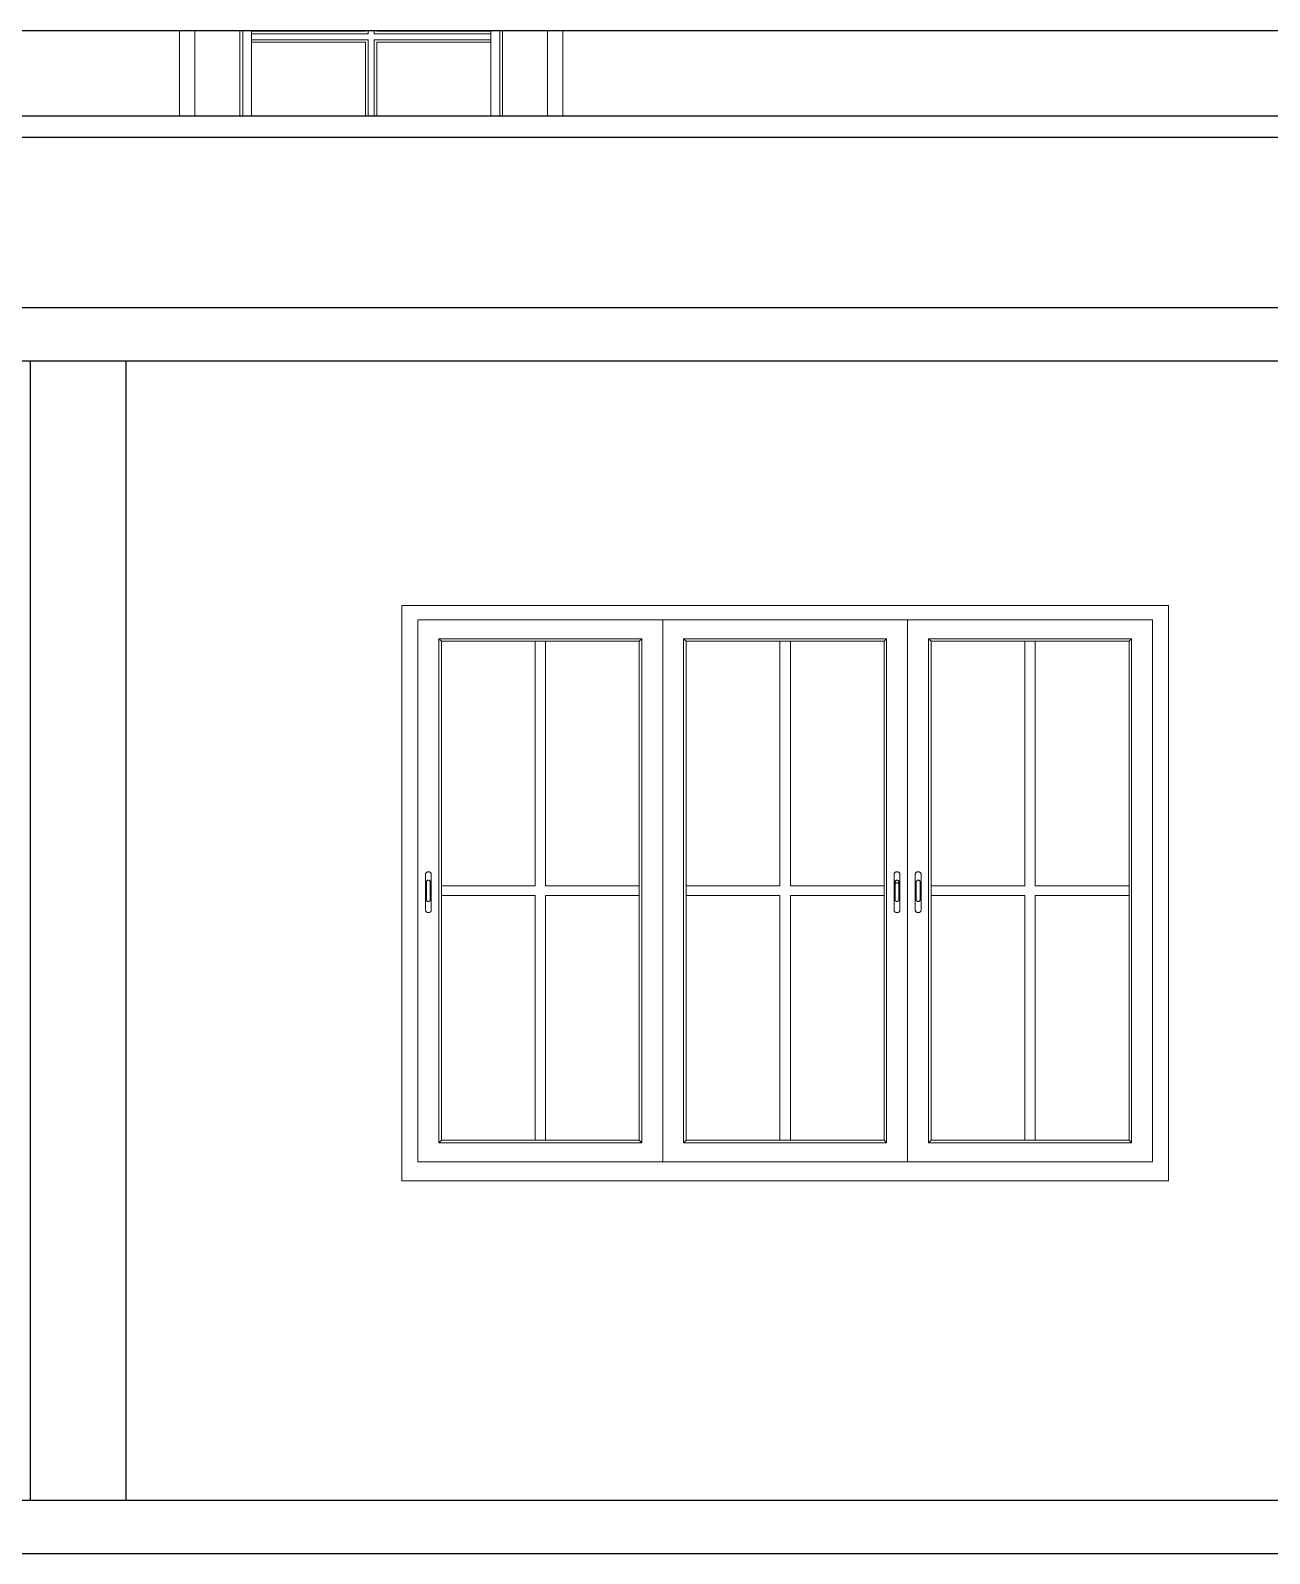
# Model space of a CAD drawing. Header units: inches. Extents: x -5096374 to -5070857, y -3259973 to -3243900.
# Drawn here: x -5079169.3 to -5079052.9, y -3259295.1 to -3259152.1 of the extents above; entities that cross this region are included whole.
import ezdxf

# ---------------------------------------------------------------- set-up
doc = ezdxf.new("R2010")
doc.units = ezdxf.units.IN
doc.header["$LTSCALE"] = 2
doc.header["$MEASUREMENT"] = 0
doc.layers.get('0').update_dxf_attribs({"linetype": 'CONTINUOUS'})
doc.layers.add('window', color=4, linetype='CONTINUOUS', lineweight=13)

msp = doc.modelspace()

# ---------------------------------------------------------------- linework, layer by layer
at = {"ltscale": 0.5}
for p, q in [((-5079359.2, -3259152.1), (-5078934.52, -3259152.1)), ((-5079359.2, -3259160.1), (-5078934.52, -3259160.1)), ((-5079359.2, -3259162.1), (-5078934.52, -3259162.1)), ((-5079364.11, -3259178.1), (-5078929.52, -3259178.1)), ((-5079364.11, -3259183.1), (-5078929.52, -3259183.1)), ((-5079169.28, -3259290.1), (-5079169.28, -3259183.1)), ((-5079160.28, -3259290.1), (-5079160.28, -3259183.1)), ((-5079337.28, -3259290.1), (-5078929.52, -3259290.1)), ((-5079337.28, -3259295.1), (-5078929.52, -3259295.1))]:
    msp.add_line(p, q, dxfattribs=at)
at = {"layer": 'window'}
for p, q in [((-5079155.28, -3259160.1), (-5079155.28, -3259152.1)), ((-5079153.84, -3259160.1), (-5079153.84, -3259152.1)), ((-5079149.61, -3259160.1), (-5079149.61, -3259152.1)), ((-5079149.35, -3259152.1), (-5079149.35, -3259160.1)), ((-5079148.53, -3259160.1), (-5079148.53, -3259152.1)), ((-5079137.82, -3259152.17), (-5079148.53, -3259152.17)), ((-5079148.53, -3259152.41), (-5079137.57, -3259152.41)), ((-5079137.57, -3259152.97), (-5079148.53, -3259152.97)), ((-5079137.82, -3259152.1), (-5079137.82, -3259152.17)), ((-5079137.57, -3259152.41), (-5079137.57, -3259152.1)), ((-5079137.57, -3259160.1), (-5079137.57, -3259152.97)), ((-5079136.99, -3259152.1), (-5079136.99, -3259152.41)), ((-5079136.99, -3259152.41), (-5079126.04, -3259152.41)), ((-5079126.04, -3259152.97), (-5079136.99, -3259152.97)), ((-5079136.99, -3259152.97), (-5079136.99, -3259160.1)), ((-5079136.74, -3259152.1), (-5079136.74, -3259152.17)), ((-5079126.04, -3259152.17), (-5079136.74, -3259152.17)), ((-5079126.04, -3259160.1), (-5079126.04, -3259152.1)), ((-5079125.21, -3259160.1), (-5079125.21, -3259152.1)), ((-5079124.96, -3259152.1), (-5079124.96, -3259160.1)), ((-5079120.73, -3259152.1), (-5079120.73, -3259160.1)), ((-5079119.28, -3259152.1), (-5079119.28, -3259160.1)), ((-5079137.82, -3259153.21), (-5079148.53, -3259153.21)), ((-5079137.82, -3259153.21), (-5079137.82, -3259160.1)), ((-5079126.04, -3259153.21), (-5079136.74, -3259153.21)), ((-5079136.74, -3259153.21), (-5079136.74, -3259160.1)), ((-5079134.4, -3259260.1), (-5079134.4, -3259206.1)), ((-5079062.4, -3259206.1), (-5079134.4, -3259206.1)), ((-5079062.4, -3259260.1), (-5079062.4, -3259206.1)), ((-5079132.9, -3259258.32), (-5079132.9, -3259207.43)), ((-5079063.9, -3259207.43), (-5079132.9, -3259207.43)), ((-5079109.9, -3259207.43), (-5079109.9, -3259258.32)), ((-5079086.9, -3259207.43), (-5079086.9, -3259258.32)), ((-5079063.9, -3259207.43), (-5079063.9, -3259258.32)), ((-5079130.94, -3259256.52), (-5079130.94, -3259209.23)), ((-5079130.94, -3259209.23), (-5079111.87, -3259209.23)), ((-5079130.69, -3259209.45), (-5079130.94, -3259209.23)), ((-5079130.69, -3259256.3), (-5079130.69, -3259209.45)), ((-5079112.11, -3259209.45), (-5079130.69, -3259209.45)), ((-5079121.89, -3259209.45), (-5079121.89, -3259232.42)), ((-5079120.91, -3259209.45), (-5079120.91, -3259232.42)), ((-5079112.11, -3259209.45), (-5079111.87, -3259209.23)), ((-5079112.11, -3259209.45), (-5079112.11, -3259256.3)), ((-5079111.87, -3259209.23), (-5079111.87, -3259256.52)), ((-5079088.87, -3259209.23), (-5079107.94, -3259209.23)), ((-5079107.94, -3259209.23), (-5079107.94, -3259256.52)), ((-5079107.69, -3259209.45), (-5079107.94, -3259209.23)), ((-5079107.69, -3259209.45), (-5079107.69, -3259256.3)), ((-5079107.69, -3259209.45), (-5079089.11, -3259209.45)), ((-5079098.89, -3259209.45), (-5079098.89, -3259232.42)), ((-5079097.91, -3259209.45), (-5079097.91, -3259232.42)), ((-5079089.11, -3259209.45), (-5079088.87, -3259209.23)), ((-5079089.11, -3259256.3), (-5079089.11, -3259209.45)), ((-5079088.87, -3259256.52), (-5079088.87, -3259209.23)), ((-5079084.94, -3259256.52), (-5079084.94, -3259209.23)), ((-5079084.94, -3259209.23), (-5079065.87, -3259209.23)), ((-5079084.69, -3259209.45), (-5079084.94, -3259209.23)), ((-5079084.69, -3259256.3), (-5079084.69, -3259209.45)), ((-5079066.11, -3259209.45), (-5079084.69, -3259209.45)), ((-5079075.89, -3259209.45), (-5079075.89, -3259232.42)), ((-5079074.91, -3259209.45), (-5079074.91, -3259232.42)), ((-5079066.11, -3259209.45), (-5079065.87, -3259209.23)), ((-5079066.11, -3259209.45), (-5079066.11, -3259256.3)), ((-5079065.87, -3259209.23), (-5079065.87, -3259256.52)), ((-5079132.18, -3259231.31), (-5079132.16, -3259231.24)), ((-5079132.18, -3259231.31), (-5079132.17, -3259231.27)), ((-5079132.18, -3259234.7), (-5079132.18, -3259231.31)), ((-5079132.17, -3259231.27), (-5079132.16, -3259231.24)), ((-5079132.16, -3259231.24), (-5079132.15, -3259231.21)), ((-5079132.15, -3259231.21), (-5079132.13, -3259231.18)), ((-5079132.1, -3259231.15), (-5079132.13, -3259231.18)), ((-5079132.07, -3259231.13), (-5079132.1, -3259231.15)), ((-5079132.07, -3259231.13), (-5079132.03, -3259231.11)), ((-5079131.99, -3259231.1), (-5079132.03, -3259231.11)), ((-5079131.95, -3259231.09), (-5079131.99, -3259231.1)), ((-5079131.91, -3259231.09), (-5079131.95, -3259231.09)), ((-5079131.87, -3259231.09), (-5079131.91, -3259231.09)), ((-5079131.87, -3259231.09), (-5079131.82, -3259231.1)), ((-5079131.82, -3259231.1), (-5079131.79, -3259231.11)), ((-5079131.79, -3259231.11), (-5079131.75, -3259231.13)), ((-5079131.75, -3259231.13), (-5079131.72, -3259231.15)), ((-5079131.72, -3259231.15), (-5079131.69, -3259231.18)), ((-5079131.67, -3259231.21), (-5079131.69, -3259231.18)), ((-5079131.65, -3259231.24), (-5079131.67, -3259231.21)), ((-5079131.64, -3259231.27), (-5079131.65, -3259231.24)), ((-5079131.64, -3259231.27), (-5079131.64, -3259231.31)), ((-5079131.64, -3259231.31), (-5079131.64, -3259234.7)), ((-5079088.16, -3259231.24), (-5079088.17, -3259231.27)), ((-5079088.17, -3259231.27), (-5079088.17, -3259231.31)), ((-5079088.17, -3259231.31), (-5079088.17, -3259234.7)), ((-5079088.14, -3259231.21), (-5079088.16, -3259231.24)), ((-5079088.12, -3259231.18), (-5079088.14, -3259231.21)), ((-5079088.09, -3259231.15), (-5079088.12, -3259231.18)), ((-5079088.06, -3259231.13), (-5079088.09, -3259231.15)), ((-5079088.02, -3259231.11), (-5079088.06, -3259231.13)), ((-5079087.98, -3259231.1), (-5079088.02, -3259231.11)), ((-5079087.94, -3259231.09), (-5079087.98, -3259231.1)), ((-5079087.9, -3259231.09), (-5079087.94, -3259231.09)), ((-5079087.86, -3259231.09), (-5079087.9, -3259231.09)), ((-5079087.82, -3259231.1), (-5079087.86, -3259231.09)), ((-5079087.78, -3259231.11), (-5079087.82, -3259231.1)), ((-5079087.74, -3259231.13), (-5079087.78, -3259231.11)), ((-5079087.71, -3259231.15), (-5079087.74, -3259231.13)), ((-5079087.68, -3259231.18), (-5079087.71, -3259231.15)), ((-5079087.66, -3259231.21), (-5079087.68, -3259231.18)), ((-5079087.64, -3259231.24), (-5079087.66, -3259231.21)), ((-5079087.63, -3259231.27), (-5079087.64, -3259231.24)), ((-5079087.63, -3259231.31), (-5079087.64, -3259231.24)), ((-5079087.63, -3259231.31), (-5079087.63, -3259231.27)), ((-5079087.63, -3259234.7), (-5079087.63, -3259231.31)), ((-5079086.18, -3259231.31), (-5079086.16, -3259231.24)), ((-5079086.18, -3259231.31), (-5079086.17, -3259231.27)), ((-5079086.18, -3259234.7), (-5079086.18, -3259231.31)), ((-5079086.17, -3259231.27), (-5079086.16, -3259231.24)), ((-5079086.16, -3259231.24), (-5079086.15, -3259231.21)), ((-5079086.15, -3259231.21), (-5079086.13, -3259231.18)), ((-5079086.1, -3259231.15), (-5079086.13, -3259231.18)), ((-5079086.07, -3259231.13), (-5079086.1, -3259231.15)), ((-5079086.07, -3259231.13), (-5079086.03, -3259231.11)), ((-5079085.99, -3259231.1), (-5079086.03, -3259231.11)), ((-5079085.95, -3259231.09), (-5079085.99, -3259231.1)), ((-5079085.91, -3259231.09), (-5079085.95, -3259231.09)), ((-5079085.87, -3259231.09), (-5079085.91, -3259231.09)), ((-5079085.87, -3259231.09), (-5079085.82, -3259231.1)), ((-5079085.82, -3259231.1), (-5079085.79, -3259231.11)), ((-5079085.79, -3259231.11), (-5079085.75, -3259231.13)), ((-5079085.75, -3259231.13), (-5079085.72, -3259231.15)), ((-5079085.72, -3259231.15), (-5079085.69, -3259231.18)), ((-5079085.67, -3259231.21), (-5079085.69, -3259231.18)), ((-5079085.65, -3259231.24), (-5079085.67, -3259231.21)), ((-5079085.64, -3259231.27), (-5079085.65, -3259231.24)), ((-5079085.64, -3259231.27), (-5079085.64, -3259231.31)), ((-5079085.64, -3259231.31), (-5079085.64, -3259234.7)), ((-5079132.08, -3259231.98), (-5079132.09, -3259232)), ((-5079132.09, -3259232), (-5079132.09, -3259232.03)), ((-5079132.09, -3259232.03), (-5079132.09, -3259233.73)), ((-5079132.07, -3259231.96), (-5079132.08, -3259231.98)), ((-5079132.05, -3259231.94), (-5079132.07, -3259231.96)), ((-5079132.04, -3259231.92), (-5079132.05, -3259231.94)), ((-5079132.01, -3259231.91), (-5079132.04, -3259231.92)), ((-5079131.99, -3259231.89), (-5079132.01, -3259231.91)), ((-5079131.96, -3259231.88), (-5079131.99, -3259231.89)), ((-5079131.94, -3259231.88), (-5079131.96, -3259231.88)), ((-5079131.91, -3259231.88), (-5079131.94, -3259231.88)), ((-5079131.88, -3259231.88), (-5079131.91, -3259231.88)), ((-5079131.85, -3259231.88), (-5079131.88, -3259231.88)), ((-5079131.83, -3259231.89), (-5079131.85, -3259231.88)), ((-5079131.8, -3259231.91), (-5079131.83, -3259231.89)), ((-5079131.78, -3259231.92), (-5079131.8, -3259231.91)), ((-5079131.76, -3259231.94), (-5079131.78, -3259231.92)), ((-5079131.75, -3259231.96), (-5079131.76, -3259231.94)), ((-5079131.74, -3259231.98), (-5079131.75, -3259231.96)), ((-5079131.73, -3259232), (-5079131.74, -3259231.98)), ((-5079131.73, -3259232.03), (-5079131.73, -3259232)), ((-5079131.73, -3259233.73), (-5079131.73, -3259232.03)), ((-5079130.69, -3259232.42), (-5079121.89, -3259232.42)), ((-5079120.91, -3259232.42), (-5079112.11, -3259232.42)), ((-5079098.89, -3259232.42), (-5079107.69, -3259232.42)), ((-5079089.11, -3259232.42), (-5079097.91, -3259232.42)), ((-5079088.08, -3259232), (-5079088.07, -3259231.98)), ((-5079088.08, -3259232.03), (-5079088.08, -3259232)), ((-5079088.08, -3259232.27), (-5079088.08, -3259232.03)), ((-5079088.08, -3259232.25), (-5079088.07, -3259232.23)), ((-5079088.08, -3259232.27), (-5079088.08, -3259232.25)), ((-5079088.08, -3259233.73), (-5079088.08, -3259232.27)), ((-5079088.07, -3259231.98), (-5079088.06, -3259231.96)), ((-5079088.07, -3259232.23), (-5079088.06, -3259232.21)), ((-5079088.06, -3259231.96), (-5079088.05, -3259231.94)), ((-5079088.06, -3259232.21), (-5079088.05, -3259232.19)), ((-5079088.05, -3259231.94), (-5079088.03, -3259231.92)), ((-5079088.05, -3259232.19), (-5079088.03, -3259232.17)), ((-5079088.03, -3259231.92), (-5079088.01, -3259231.91)), ((-5079088.03, -3259232.17), (-5079088.01, -3259232.15)), ((-5079088.01, -3259231.91), (-5079087.98, -3259231.89)), ((-5079088.01, -3259232.15), (-5079087.98, -3259232.14)), ((-5079087.98, -3259231.89), (-5079087.95, -3259231.88)), ((-5079087.98, -3259232.14), (-5079087.95, -3259232.13)), ((-5079087.95, -3259231.88), (-5079087.93, -3259231.88)), ((-5079087.95, -3259232.13), (-5079087.93, -3259232.13)), ((-5079087.93, -3259231.88), (-5079087.9, -3259231.88)), ((-5079087.93, -3259232.13), (-5079087.9, -3259232.13)), ((-5079087.9, -3259231.88), (-5079087.87, -3259231.88)), ((-5079087.9, -3259232.13), (-5079087.87, -3259232.13)), ((-5079087.87, -3259231.88), (-5079087.84, -3259231.88)), ((-5079087.87, -3259232.13), (-5079087.84, -3259232.13)), ((-5079087.84, -3259231.88), (-5079087.82, -3259231.89)), ((-5079087.84, -3259232.13), (-5079087.82, -3259232.14)), ((-5079087.82, -3259231.89), (-5079087.79, -3259231.91)), ((-5079087.82, -3259232.14), (-5079087.79, -3259232.15)), ((-5079087.79, -3259231.91), (-5079087.77, -3259231.92)), ((-5079087.79, -3259232.15), (-5079087.77, -3259232.17)), ((-5079087.77, -3259231.92), (-5079087.75, -3259231.94)), ((-5079087.77, -3259232.17), (-5079087.75, -3259232.19)), ((-5079087.75, -3259231.94), (-5079087.74, -3259231.96)), ((-5079087.75, -3259232.19), (-5079087.74, -3259232.21)), ((-5079087.74, -3259231.96), (-5079087.73, -3259231.98)), ((-5079087.74, -3259232.21), (-5079087.73, -3259232.23)), ((-5079087.73, -3259231.98), (-5079087.72, -3259232)), ((-5079087.73, -3259232.23), (-5079087.72, -3259232.25)), ((-5079087.72, -3259232), (-5079087.72, -3259232.03)), ((-5079087.72, -3259233.73), (-5079087.72, -3259232.03)), ((-5079087.72, -3259232.25), (-5079087.72, -3259232.27)), ((-5079086.08, -3259231.98), (-5079086.09, -3259232)), ((-5079086.09, -3259232), (-5079086.09, -3259232.03)), ((-5079086.09, -3259232.03), (-5079086.09, -3259233.73)), ((-5079086.07, -3259231.96), (-5079086.08, -3259231.98)), ((-5079086.05, -3259231.94), (-5079086.07, -3259231.96)), ((-5079086.04, -3259231.92), (-5079086.05, -3259231.94)), ((-5079086.01, -3259231.91), (-5079086.04, -3259231.92)), ((-5079085.99, -3259231.89), (-5079086.01, -3259231.91)), ((-5079085.96, -3259231.88), (-5079085.99, -3259231.89)), ((-5079085.94, -3259231.88), (-5079085.96, -3259231.88)), ((-5079085.91, -3259231.88), (-5079085.94, -3259231.88)), ((-5079085.88, -3259231.88), (-5079085.91, -3259231.88)), ((-5079085.85, -3259231.88), (-5079085.88, -3259231.88)), ((-5079085.83, -3259231.89), (-5079085.85, -3259231.88)), ((-5079085.8, -3259231.91), (-5079085.83, -3259231.89)), ((-5079085.78, -3259231.92), (-5079085.8, -3259231.91)), ((-5079085.76, -3259231.94), (-5079085.78, -3259231.92)), ((-5079085.75, -3259231.96), (-5079085.76, -3259231.94)), ((-5079085.74, -3259231.98), (-5079085.75, -3259231.96)), ((-5079085.73, -3259232), (-5079085.74, -3259231.98)), ((-5079085.73, -3259232.03), (-5079085.73, -3259232)), ((-5079085.73, -3259233.73), (-5079085.73, -3259232.03)), ((-5079084.69, -3259232.42), (-5079075.89, -3259232.42)), ((-5079074.91, -3259232.42), (-5079066.11, -3259232.42)), ((-5079132.09, -3259233.76), (-5079132.09, -3259233.73)), ((-5079132.08, -3259233.78), (-5079132.09, -3259233.76)), ((-5079132.07, -3259233.8), (-5079132.08, -3259233.78)), ((-5079132.05, -3259233.82), (-5079132.07, -3259233.8)), ((-5079132.04, -3259233.84), (-5079132.05, -3259233.82)), ((-5079132.01, -3259233.85), (-5079132.04, -3259233.84)), ((-5079131.99, -3259233.86), (-5079132.01, -3259233.85)), ((-5079131.96, -3259233.87), (-5079131.99, -3259233.86)), ((-5079131.94, -3259233.88), (-5079131.96, -3259233.87)), ((-5079131.91, -3259233.88), (-5079131.94, -3259233.88)), ((-5079131.88, -3259233.88), (-5079131.91, -3259233.88)), ((-5079131.85, -3259233.87), (-5079131.88, -3259233.88)), ((-5079131.83, -3259233.86), (-5079131.85, -3259233.87)), ((-5079131.8, -3259233.85), (-5079131.83, -3259233.86)), ((-5079131.78, -3259233.84), (-5079131.8, -3259233.85)), ((-5079131.76, -3259233.82), (-5079131.78, -3259233.84)), ((-5079131.75, -3259233.8), (-5079131.76, -3259233.82)), ((-5079131.74, -3259233.78), (-5079131.75, -3259233.8)), ((-5079131.73, -3259233.76), (-5079131.74, -3259233.78)), ((-5079131.73, -3259233.73), (-5079131.73, -3259233.76)), ((-5079130.69, -3259233.32), (-5079121.89, -3259233.32)), ((-5079121.89, -3259233.32), (-5079121.89, -3259256.3)), ((-5079120.91, -3259233.32), (-5079112.11, -3259233.32)), ((-5079120.91, -3259233.32), (-5079120.91, -3259256.3)), ((-5079098.89, -3259233.32), (-5079107.69, -3259233.32)), ((-5079098.89, -3259233.32), (-5079098.89, -3259256.3)), ((-5079097.91, -3259233.32), (-5079097.91, -3259256.3)), ((-5079089.11, -3259233.32), (-5079097.91, -3259233.32)), ((-5079088.08, -3259233.73), (-5079088.08, -3259233.76)), ((-5079088.08, -3259233.76), (-5079088.07, -3259233.78)), ((-5079088.07, -3259233.78), (-5079088.06, -3259233.8)), ((-5079088.06, -3259233.8), (-5079088.05, -3259233.82)), ((-5079088.05, -3259233.82), (-5079088.03, -3259233.84)), ((-5079088.03, -3259233.84), (-5079088.01, -3259233.85)), ((-5079088.01, -3259233.85), (-5079087.98, -3259233.86)), ((-5079087.98, -3259233.86), (-5079087.95, -3259233.87)), ((-5079087.95, -3259233.87), (-5079087.93, -3259233.88)), ((-5079087.93, -3259233.88), (-5079087.9, -3259233.88)), ((-5079087.9, -3259233.88), (-5079087.87, -3259233.88)), ((-5079087.87, -3259233.88), (-5079087.84, -3259233.87)), ((-5079087.84, -3259233.87), (-5079087.82, -3259233.86)), ((-5079087.82, -3259233.86), (-5079087.79, -3259233.85)), ((-5079087.79, -3259233.85), (-5079087.77, -3259233.84)), ((-5079087.77, -3259233.84), (-5079087.75, -3259233.82)), ((-5079087.75, -3259233.82), (-5079087.74, -3259233.8)), ((-5079087.74, -3259233.8), (-5079087.73, -3259233.78)), ((-5079087.73, -3259233.78), (-5079087.72, -3259233.76)), ((-5079087.72, -3259233.76), (-5079087.72, -3259233.73)), ((-5079086.09, -3259233.76), (-5079086.09, -3259233.73)), ((-5079086.08, -3259233.78), (-5079086.09, -3259233.76)), ((-5079086.07, -3259233.8), (-5079086.08, -3259233.78)), ((-5079086.05, -3259233.82), (-5079086.07, -3259233.8)), ((-5079086.04, -3259233.84), (-5079086.05, -3259233.82)), ((-5079086.01, -3259233.85), (-5079086.04, -3259233.84)), ((-5079085.99, -3259233.86), (-5079086.01, -3259233.85)), ((-5079085.96, -3259233.87), (-5079085.99, -3259233.86)), ((-5079085.94, -3259233.88), (-5079085.96, -3259233.87)), ((-5079085.91, -3259233.88), (-5079085.94, -3259233.88)), ((-5079085.88, -3259233.88), (-5079085.91, -3259233.88)), ((-5079085.85, -3259233.87), (-5079085.88, -3259233.88)), ((-5079085.83, -3259233.86), (-5079085.85, -3259233.87)), ((-5079085.8, -3259233.85), (-5079085.83, -3259233.86)), ((-5079085.78, -3259233.84), (-5079085.8, -3259233.85)), ((-5079085.76, -3259233.82), (-5079085.78, -3259233.84)), ((-5079085.75, -3259233.8), (-5079085.76, -3259233.82)), ((-5079085.74, -3259233.78), (-5079085.75, -3259233.8)), ((-5079085.73, -3259233.76), (-5079085.74, -3259233.78)), ((-5079085.73, -3259233.73), (-5079085.73, -3259233.76)), ((-5079084.69, -3259233.32), (-5079075.89, -3259233.32)), ((-5079075.89, -3259233.32), (-5079075.89, -3259256.3)), ((-5079074.91, -3259233.32), (-5079066.11, -3259233.32)), ((-5079074.91, -3259233.32), (-5079074.91, -3259256.3)), ((-5079132.17, -3259234.73), (-5079132.18, -3259234.7)), ((-5079132.16, -3259234.77), (-5079132.17, -3259234.73)), ((-5079132.16, -3259234.77), (-5079132.15, -3259234.8)), ((-5079132.15, -3259234.8), (-5079132.13, -3259234.83)), ((-5079132.13, -3259234.83), (-5079132.1, -3259234.85)), ((-5079132.07, -3259234.88), (-5079132.1, -3259234.85)), ((-5079132.03, -3259234.9), (-5079132.07, -3259234.88)), ((-5079132.03, -3259234.9), (-5079131.99, -3259234.91)), ((-5079131.95, -3259234.92), (-5079131.99, -3259234.91)), ((-5079131.91, -3259234.92), (-5079131.95, -3259234.92)), ((-5079131.91, -3259234.92), (-5079131.87, -3259234.92)), ((-5079131.87, -3259234.92), (-5079131.82, -3259234.91)), ((-5079131.79, -3259234.9), (-5079131.82, -3259234.91)), ((-5079131.75, -3259234.88), (-5079131.79, -3259234.9)), ((-5079131.75, -3259234.88), (-5079131.72, -3259234.85)), ((-5079131.72, -3259234.85), (-5079131.69, -3259234.83)), ((-5079131.69, -3259234.83), (-5079131.67, -3259234.8)), ((-5079131.65, -3259234.77), (-5079131.67, -3259234.8)), ((-5079131.64, -3259234.7), (-5079131.65, -3259234.77)), ((-5079131.64, -3259234.73), (-5079131.65, -3259234.77)), ((-5079131.64, -3259234.73), (-5079131.64, -3259234.7)), ((-5079088.17, -3259234.73), (-5079088.17, -3259234.7)), ((-5079088.17, -3259234.7), (-5079088.16, -3259234.77)), ((-5079088.17, -3259234.73), (-5079088.16, -3259234.77)), ((-5079088.16, -3259234.77), (-5079088.14, -3259234.8)), ((-5079088.14, -3259234.8), (-5079088.12, -3259234.83)), ((-5079088.12, -3259234.83), (-5079088.09, -3259234.85)), ((-5079088.09, -3259234.85), (-5079088.06, -3259234.88)), ((-5079088.06, -3259234.88), (-5079088.02, -3259234.9)), ((-5079088.02, -3259234.9), (-5079087.98, -3259234.91)), ((-5079087.98, -3259234.91), (-5079087.94, -3259234.92)), ((-5079087.94, -3259234.92), (-5079087.9, -3259234.92)), ((-5079087.9, -3259234.92), (-5079087.86, -3259234.92)), ((-5079087.86, -3259234.92), (-5079087.82, -3259234.91)), ((-5079087.82, -3259234.91), (-5079087.78, -3259234.9)), ((-5079087.78, -3259234.9), (-5079087.74, -3259234.88)), ((-5079087.74, -3259234.88), (-5079087.71, -3259234.85)), ((-5079087.71, -3259234.85), (-5079087.68, -3259234.83)), ((-5079087.68, -3259234.83), (-5079087.66, -3259234.8)), ((-5079087.66, -3259234.8), (-5079087.64, -3259234.77)), ((-5079087.64, -3259234.77), (-5079087.63, -3259234.73)), ((-5079087.63, -3259234.73), (-5079087.63, -3259234.7)), ((-5079086.17, -3259234.73), (-5079086.18, -3259234.7)), ((-5079086.16, -3259234.77), (-5079086.17, -3259234.73)), ((-5079086.16, -3259234.77), (-5079086.15, -3259234.8)), ((-5079086.15, -3259234.8), (-5079086.13, -3259234.83)), ((-5079086.13, -3259234.83), (-5079086.1, -3259234.85)), ((-5079086.07, -3259234.88), (-5079086.1, -3259234.85)), ((-5079086.03, -3259234.9), (-5079086.07, -3259234.88)), ((-5079086.03, -3259234.9), (-5079085.99, -3259234.91)), ((-5079085.95, -3259234.92), (-5079085.99, -3259234.91)), ((-5079085.91, -3259234.92), (-5079085.95, -3259234.92)), ((-5079085.91, -3259234.92), (-5079085.87, -3259234.92)), ((-5079085.87, -3259234.92), (-5079085.82, -3259234.91)), ((-5079085.79, -3259234.9), (-5079085.82, -3259234.91)), ((-5079085.75, -3259234.88), (-5079085.79, -3259234.9)), ((-5079085.75, -3259234.88), (-5079085.72, -3259234.85)), ((-5079085.72, -3259234.85), (-5079085.69, -3259234.83)), ((-5079085.69, -3259234.83), (-5079085.67, -3259234.8)), ((-5079085.65, -3259234.77), (-5079085.67, -3259234.8)), ((-5079085.64, -3259234.7), (-5079085.65, -3259234.77)), ((-5079085.64, -3259234.73), (-5079085.65, -3259234.77)), ((-5079085.64, -3259234.73), (-5079085.64, -3259234.7)), ((-5079130.94, -3259256.52), (-5079130.69, -3259256.3)), ((-5079111.87, -3259256.52), (-5079130.94, -3259256.52)), ((-5079112.11, -3259256.3), (-5079130.69, -3259256.3)), ((-5079112.11, -3259256.3), (-5079111.87, -3259256.52)), ((-5079107.69, -3259256.3), (-5079107.94, -3259256.52)), ((-5079107.94, -3259256.52), (-5079088.87, -3259256.52)), ((-5079107.69, -3259256.3), (-5079089.11, -3259256.3)), ((-5079088.87, -3259256.52), (-5079089.11, -3259256.3)), ((-5079084.94, -3259256.52), (-5079084.69, -3259256.3)), ((-5079065.87, -3259256.52), (-5079084.94, -3259256.52)), ((-5079066.11, -3259256.3), (-5079084.69, -3259256.3)), ((-5079066.11, -3259256.3), (-5079065.87, -3259256.52)), ((-5079132.9, -3259258.32), (-5079109.9, -3259258.32)), ((-5079086.9, -3259258.32), (-5079109.9, -3259258.32)), ((-5079086.9, -3259258.32), (-5079063.9, -3259258.32)), ((-5079062.4, -3259260.1), (-5079134.4, -3259260.1))]:
    msp.add_line(p, q, dxfattribs=at)

doc.saveas('drawing.dxf')
